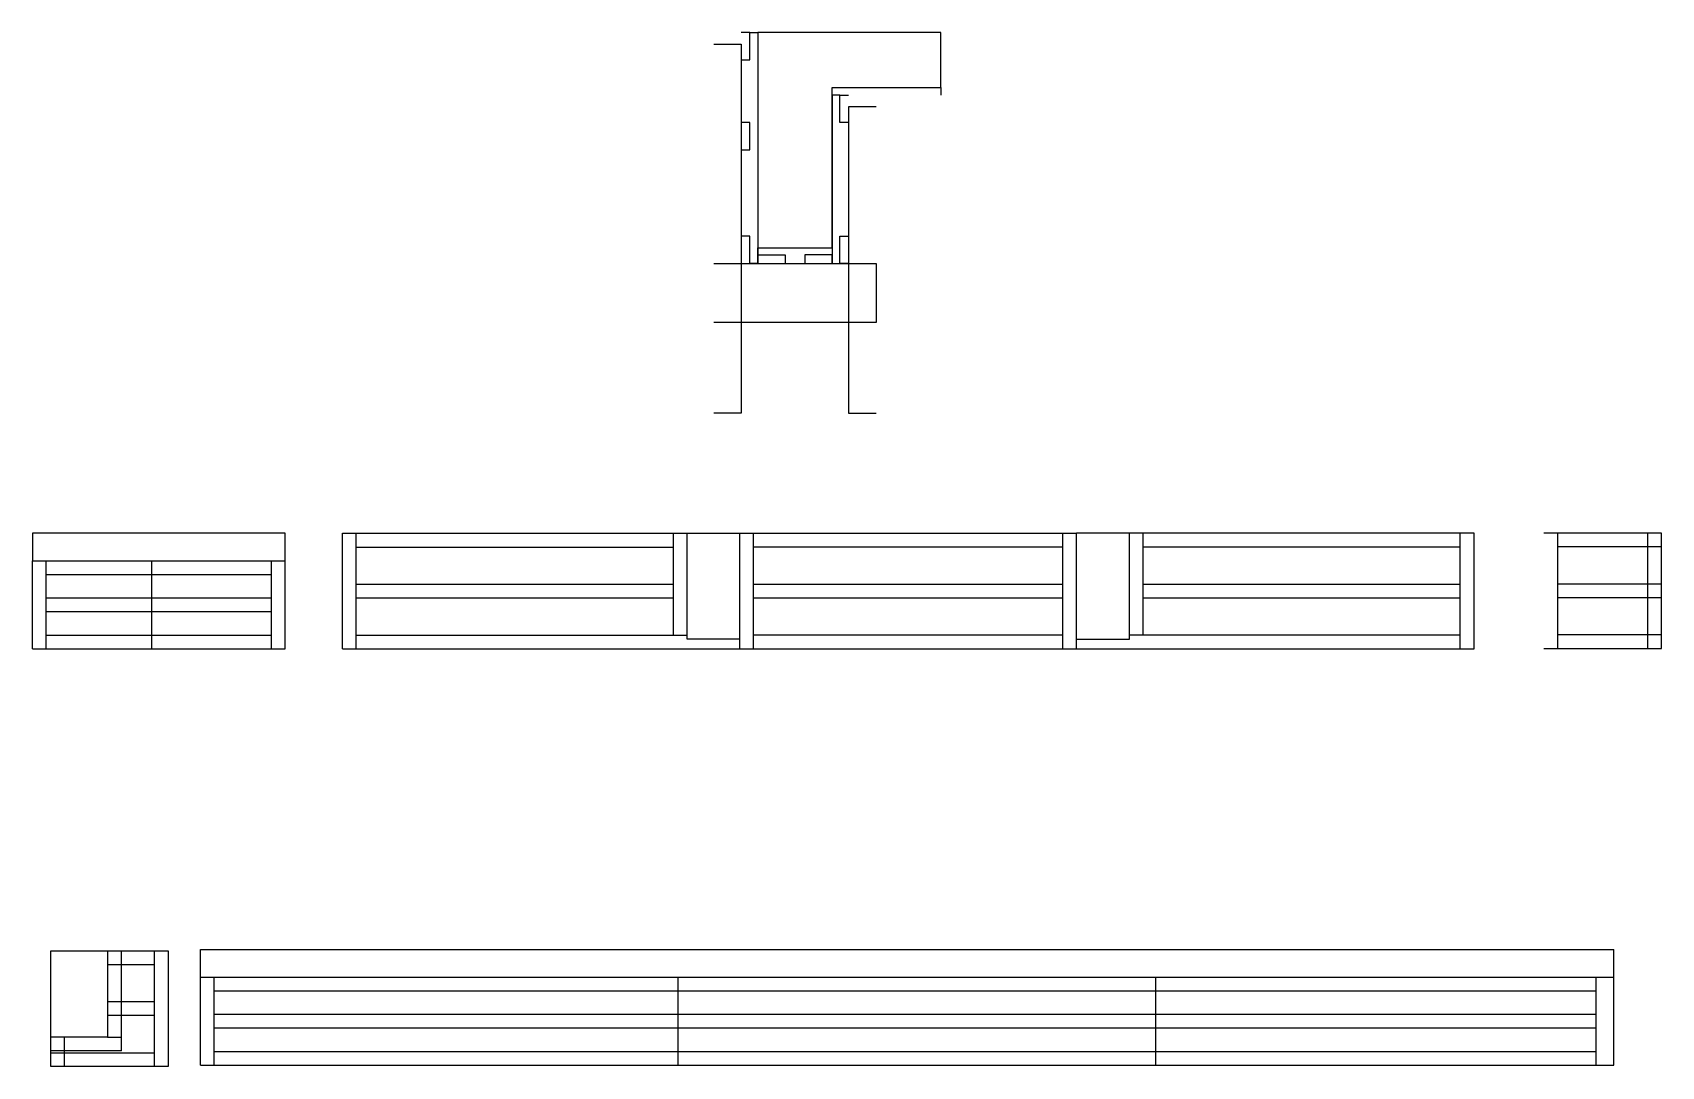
# Model space of a CAD drawing. Header units: metres. Extents: x 6428 to 7260, y 5279 to 5807.
import ezdxf

# ---------------------------------------------------------------- set-up
doc = ezdxf.new("R2010")
doc.units = ezdxf.units.M
for name, color, linetype in [('CONCRETO', 7, 'Continuous'), ('COTA', 7, 'Continuous'), ('Madeira', 7, 'Continuous'), ('Painéis', 7, 'Continuous'), ('SARR_2.2x7', 7, 'Continuous'), ('SARR_3.5x7', 7, 'Continuous')]:
    doc.layers.add(name, color=color, linetype=linetype)

msp = doc.modelspace()

# ---------------------------------------------------------------- linework, layer by layer
at = {"layer": 'CONCRETO', "color": 7, "lineweight": 25}
msp.add_lwpolyline([(6891.61, 5778.94), (6891.61, 5806.94), (6798.01, 5806.94), (6798.01, 5778.94), (6798.01, 5778.94), (6798.01, 5696.94), (6836.01, 5696.94), (6836.01, 5778.94)], dxfattribs=at)
at = {"layer": 'COTA', "color": 7, "lineweight": 25}
for p, q in [((6556.55, 5551.13), (6427.55, 5551.13)), ((6427.55, 5551.13), (6427.55, 5537.13)), ((6556.55, 5537.13), (6556.55, 5551.13)), ((6761.91, 5551.13), (6788.91, 5551.13)), ((6987.91, 5551.13), (6960.91, 5551.13)), ((6436.89, 5293.79), (6436.89, 5337.79)), ((6436.89, 5337.79), (6465.89, 5337.79)), ((6513.39, 5338.46), (7235.39, 5338.46)), ((6513.39, 5324.46), (6513.39, 5338.46)), ((7235.39, 5324.46), (7235.39, 5338.46))]:
    msp.add_line(p, q, dxfattribs=at)
at = {"layer": 'Madeira', "color": 7, "lineweight": 25}
for points in [[(6789.61, 5792.94), (6794.01, 5792.94), (6794.01, 5806.94), (6789.61, 5806.94)], [(6844.41, 5760.94), (6840.01, 5760.94), (6840.01, 5774.94), (6844.41, 5774.94)], [(6789.61, 5747.04), (6794.01, 5747.04), (6794.01, 5761.04), (6789.61, 5761.04)], [(6789.61, 5688.94), (6794.01, 5688.94), (6794.01, 5702.94), (6789.61, 5702.94)], [(6844.41, 5688.94), (6840.01, 5688.94), (6840.01, 5702.94), (6844.41, 5702.94)], [(6798.01, 5688.94), (6798.01, 5693.34), (6812.01, 5693.34), (6812.01, 5688.94)], [(6836.01, 5688.94), (6836.01, 5693.34), (6822.01, 5693.34), (6822.01, 5688.94)]]:
    msp.add_lwpolyline(points, dxfattribs=at)
at = {"layer": 'Painéis', "color": 7, "lineweight": 25}
for p, q in [((6585.91, 5551.13), (6761.91, 5551.13)), ((6585.91, 5492.13), (6585.91, 5551.13)), ((6761.91, 5497.13), (6761.91, 5551.13)), ((6788.91, 5492.13), (6788.91, 5551.13)), ((6788.91, 5551.13), (6960.91, 5551.13)), ((6960.91, 5492.13), (6960.91, 5551.13)), ((7163.91, 5551.13), (6987.91, 5551.13)), ((6987.91, 5497.13), (6987.91, 5551.13)), ((7163.91, 5492.13), (7163.91, 5551.13)), ((6427.55, 5537.13), (6556.55, 5537.13)), ((6427.55, 5492.13), (6427.55, 5537.13)), ((6488.55, 5492.13), (6488.55, 5537.13)), ((6556.55, 5492.13), (6556.55, 5537.13)), ((6427.55, 5492.13), (6556.55, 5492.13)), ((6585.91, 5492.13), (7163.91, 5492.13)), ((6788.91, 5497.13), (6761.91, 5497.13)), ((6960.91, 5497.13), (6987.91, 5497.13)), ((6465.89, 5337.79), (6465.89, 5293.79)), ((6513.39, 5324.46), (7235.39, 5324.46)), ((6513.39, 5279.46), (6513.39, 5324.46)), ((6757.39, 5279.46), (6757.39, 5324.46)), ((7001.39, 5279.46), (7001.39, 5324.46)), ((7235.39, 5279.46), (7235.39, 5324.46)), ((6465.89, 5293.79), (6436.89, 5293.79)), ((6513.39, 5279.46), (7235.39, 5279.46))]:
    msp.add_line(p, q, dxfattribs=at)
for points in [[(6794.01, 5806.94), (6798.01, 5806.94), (6798.01, 5688.94), (6794.01, 5688.94)], [(6836.01, 5774.94), (6836.01, 5778.94), (6891.61, 5778.94), (6891.61, 5774.94)], [(6840.01, 5774.94), (6836.01, 5774.94), (6836.01, 5688.94), (6840.01, 5688.94)], [(6798.01, 5693.34), (6798.01, 5696.94), (6836.01, 5696.94), (6836.01, 5693.34)], [(7199.64, 5492.29), (7259.64, 5492.29), (7259.64, 5551.29), (7199.64, 5551.29)], [(6465.89, 5337.79), (6496.89, 5337.79), (6496.89, 5278.79), (6436.89, 5278.79), (6436.89, 5293.79)]]:
    msp.add_lwpolyline(points, dxfattribs=at)
at = {"layer": 'SARR_2.2x7', "color": 7, "lineweight": 25}
for p, q in [((6592.91, 5492.13), (6592.91, 5551.13)), ((6754.91, 5499.13), (6754.91, 5551.13)), ((6795.91, 5492.13), (6795.91, 5551.13)), ((6953.91, 5492.13), (6953.91, 5551.13)), ((6994.91, 5499.13), (6994.91, 5551.13)), ((7156.91, 5492.13), (7156.91, 5551.13)), ((7206.64, 5492.29), (7206.64, 5551.29)), ((7252.64, 5492.29), (7252.64, 5551.29)), ((6592.91, 5544.13), (6754.91, 5544.13)), ((6953.91, 5544.13), (6795.91, 5544.13)), ((7156.91, 5544.13), (6994.91, 5544.13)), ((7259.64, 5544.29), (7206.64, 5544.29)), ((6434.55, 5492.13), (6434.55, 5537.13)), ((6549.55, 5492.13), (6549.55, 5537.13)), ((6434.55, 5530.13), (6488.55, 5530.13)), ((6488.55, 5530.13), (6549.55, 5530.13)), ((6592.91, 5525.21), (6754.91, 5525.21)), ((6795.91, 5525.13), (6953.91, 5525.13)), ((6994.91, 5525.13), (7156.91, 5525.13)), ((7206.64, 5525.29), (7259.64, 5525.29)), ((6434.55, 5518.13), (6488.55, 5518.13)), ((6488.55, 5518.13), (6549.55, 5518.13)), ((6592.91, 5518.21), (6754.91, 5518.21)), ((6795.91, 5518.13), (6953.91, 5518.13)), ((6994.91, 5518.13), (7156.91, 5518.13)), ((7206.64, 5518.29), (7259.64, 5518.29)), ((6434.55, 5511.13), (6488.55, 5511.13)), ((6488.55, 5511.13), (6549.55, 5511.13)), ((6434.55, 5499.13), (6488.55, 5499.13)), ((6488.55, 5499.13), (6549.55, 5499.13)), ((6592.91, 5499.13), (6761.91, 5499.13)), ((6953.91, 5499.13), (6795.91, 5499.13)), ((7156.91, 5499.13), (6987.91, 5499.13)), ((7259.64, 5499.29), (7206.64, 5499.29)), ((6472.89, 5293.79), (6472.89, 5337.79)), ((6489.89, 5278.79), (6489.89, 5337.79)), ((6465.89, 5330.79), (6489.89, 5330.79)), ((6520.39, 5279.46), (6520.39, 5324.46)), ((6520.39, 5317.46), (6757.39, 5317.46)), ((6757.39, 5317.46), (7001.39, 5317.46)), ((7001.39, 5317.46), (7226.39, 5317.46)), ((7226.39, 5279.46), (7226.39, 5324.46)), ((6489.89, 5311.79), (6465.89, 5311.79)), ((6489.89, 5304.79), (6465.89, 5304.79)), ((6520.39, 5305.46), (6757.44, 5305.46)), ((6757.39, 5305.46), (7001.39, 5305.46)), ((7001.39, 5305.46), (7226.39, 5305.46)), ((6443.89, 5278.79), (6443.89, 5293.79)), ((6465.89, 5293.79), (6472.89, 5293.79)), ((6472.89, 5286.79), (6472.89, 5293.79)), ((6520.39, 5298.46), (6757.44, 5298.46)), ((6757.39, 5298.46), (7001.39, 5298.46)), ((7001.39, 5298.46), (7226.39, 5298.46)), ((6472.89, 5286.79), (6436.89, 5286.79)), ((6436.89, 5285.79), (6489.89, 5285.79)), ((6520.39, 5286.46), (6757.39, 5286.46)), ((6757.39, 5286.46), (7001.39, 5286.46)), ((7001.39, 5286.46), (7226.39, 5286.46))]:
    msp.add_line(p, q, dxfattribs=at)
at = {"layer": 'SARR_3.5x7', "color": 7, "lineweight": 25}
for points in [[(6775.61, 5800.94), (6789.61, 5800.94), (6789.61, 5612.46), (6775.61, 5612.46)], [(6858.41, 5768.94), (6844.41, 5768.94), (6844.41, 5612.46), (6858.41, 5612.46)], [(6775.61, 5688.94), (6858.41, 5688.94), (6858.41, 5658.88), (6775.61, 5658.88)]]:
    msp.add_lwpolyline(points, dxfattribs=at)

doc.saveas('drawing.dxf')
